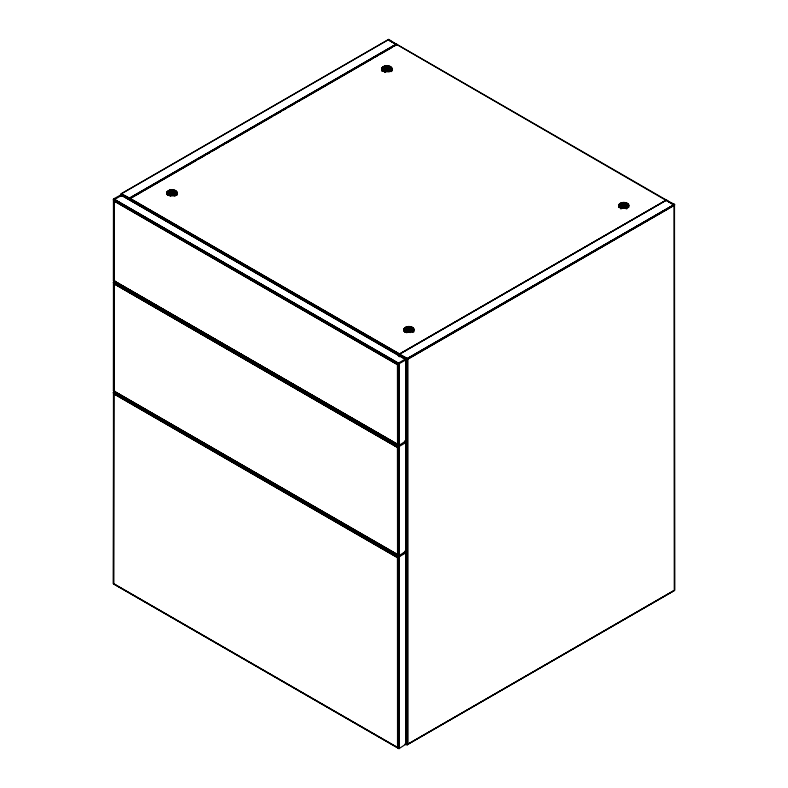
<?xml version="1.0" encoding="UTF-8"?>
<svg xmlns="http://www.w3.org/2000/svg" width="788" height="788" viewBox="0 0 788 788"><rect width="100%" height="100%" fill="white"/><g stroke="black" fill="none" stroke-linecap="round" stroke-linejoin="round"><path stroke-width="1.18" d="M397.438 554.525L399.349 555.53L399.349 446.353L113.561 281.74L113.718 283.552L397.526 447.407M113.413 199.837L398.255 364.283L398.255 445.072L397.438 444.245L399.024 445.348L399.349 363.652L113.561 199.029L113.718 200.851L397.526 364.706M405.091 744.089L406.037 744.65L406.175 552.693L406.431 743.842L399.024 748.6L397.438 747.507L398.255 748.324L398.255 557.264L113.413 392.818L113.561 392.01L399.349 556.633L399.349 748.511L113.718 583.701L113.797 391.774M405.091 551.117L406.037 551.669L406.175 442.413L406.431 550.861L398.255 556.17L397.438 557.638L397.526 747.556L398.255 748.324L397.753 748.039M406.037 744.65L406.283 552.634L405.229 552.152L403.18 553.57L405.229 552.152L405.968 552.398L406.037 744.65L406.411 552.555L405.081 552.221L406.037 552.772M672.578 204.141L674.489 205.244L666.067 200.063L674.4 204.309L674.39 590.271L406.992 744.65L406.992 358.688L674.508 204.417L674.479 205.235L407.849 359.18L407.849 744.256L406.992 744.65L407.15 358.776L674.548 204.486M406.037 551.669L406.037 442.393L405.081 441.94L406.431 442.265L406.037 551.669L406.283 442.354L405.091 441.94L406.037 442.492M398.836 445.328L398.836 363.948L113.482 199.197L113.403 280.626L399.024 445.348L399.349 363.652L399.191 445.319L113.6 280.508M167.223 193.828L167.243 191.819C169.322 188.647 177.655 189.002 176.876 193.631C174.798 196.803 166.465 196.448 167.243 191.819L167.391 195M382.091 70.782L382.121 67.768C384.761 64.133 393.636 65.315 392 71.028M167.204 194.045L167.243 191.819L167.529 194.606M382.072 69.984L382.121 67.768C381.244 72.624 391.055 72.998 392 68.664M385.243 69.571L385.371 65.887C382.732 68.467 387.144 69.876 385.243 72.181L382.2 70.526M129.882 198.359L129.567 199.069L129.941 198.3L399.26 353.782L399.349 356.737L399.546 353.989L407.849 359.18L399.161 354.167L666.746 199.886L399.664 354.019M129.567 198.99L398.876 354.551L666.274 200.172L665.89 199.847M171.272 195.749L171.272 189.839L170.602 195.897L167.548 194.242M386.14 71.688L386.14 65.778L385.815 70.782L382.771 69.019M167.893 193.08L170.937 194.833L171.272 189.839M382.741 68.763L385.775 70.437L386.14 65.778M169.469 193.218L169.765 190.125L169.124 193.208L167.706 194.232L167.548 191.395L168.189 193.621L167.962 191.011L168.474 193.415L168.474 190.657L168.79 193.277L169.085 190.361C166.908 193.208 175.212 196.074 167.864 192.814M384.633 66.064L384.672 69.236L384.633 66.064L384.002 69.157L382.407 70.546L382.121 67.768L382.15 70.152M399.024 445.348L399.024 363.839L113.561 199.029L113.807 280.39L114.752 280.952L114.112 281.03L113.797 198.793L120.997 194.853L406.431 359.564L406.431 440.581L398.255 445.9L397.438 447.357L397.526 554.575L398.255 555.343L398.255 446.993L113.413 282.537M170.1 193.434L170.494 189.947L170.907 194.498M384.968 69.374L385.371 65.887L385.775 70.437M113.807 200.901L114.752 199.344L121.588 195.414L122.376 195.788L120.997 194.853M113.807 283.601L114.752 282.055L113.807 283.7L397.438 447.456L406.431 442.265L406.431 550.861M113.807 393.98L114.762 392.326L113.807 393.882L397.526 557.687M113.827 393.704L113.413 392.818M403.899 329.01C404.165 333.511 412.902 333.61 413.966 329.463C412.705 324.814 402.382 325.641 403.899 331.374M618.777 204.949C619.033 209.45 627.78 209.549 628.844 205.412C627.573 200.763 617.26 201.58 618.777 207.313M396.413 44.384L388.839 39.439L388.159 39.646L396.295 44.236L396.571 44.788L394.453 46.019M674.469 590.379L674.4 204.309L674.587 590.379L407.317 744.67L407.317 358.875M113.876 283.247L114.762 282.045M397.507 447.003L398.393 445.811L397.438 447.456M113.876 393.527L114.762 392.326M398.876 354.551L399.26 353.782M405.091 440.837L406.037 441.398L406.037 359.791L405.091 359.229L405.731 359.151L406.037 359.692L405.219 359.17L398.393 363.101L397.438 364.755L397.526 444.294L398.255 445.072L113.403 280.626L399.349 445.25M399.388 556.259C394.552 560.82 400.343 552.93 397.438 557.737L406.431 552.546L406.431 743.842M398.393 363.101L397.438 364.657L398.393 363.101L397.438 364.657L406.431 359.564L406.037 441.398L406.283 359.653L120.653 194.863M397.438 447.357L398.393 445.811M398.393 556.082L397.438 557.638L400.304 555.599M666.067 200.093L669.248 201.994M388.691 39.4L121.244 193.71L121.244 196.173M388.839 39.439L121.382 193.789L121.441 196.291L121.401 193.661L129.941 198.734L125.41 195.897M129.163 198.281L396.6 43.97L129.242 198.33M129.409 198.428L396.669 44.128M129.596 198.537L396.689 44.325L666.234 199.975M129.774 198.635L129.084 198.241M130.985 198.034L396.659 44.552M131.005 198.123L133.133 196.892M135.25 195.67L142.697 191.376M144.815 190.144L195.808 160.713M197.926 159.481L204.309 155.807M207.49 153.965L209.618 152.734M211.736 151.503L219.182 147.218M222.354 145.376L224.491 144.155M226.609 142.923L272.293 116.555M274.411 115.324L280.794 111.65M283.976 109.798L286.103 108.577M288.221 107.345L295.667 103.061M298.849 101.219L300.977 99.997M303.094 98.766L372.153 58.903M375.334 57.061L377.462 55.83M379.58 54.608L392.335 47.25M113.403 390.897L113.482 281.897L398.836 446.648L398.836 555.609L113.403 390.897L399.349 555.53M407.071 358.727L674.508 204.417L674.597 590.379L407.071 744.68M674.587 204.673L407.406 358.924L407.406 744.64M674.597 204.772L407.494 358.983L407.593 744.522M407.682 359.082L674.558 204.998M113.403 583.878L113.482 392.178L398.836 556.929L398.836 748.59L113.403 583.878L113.669 391.872L399.191 556.722M388.454 39.666L387.991 39.833L393.527 42.867M397.467 554.673L398.255 555.343L397.861 447.21L113.511 283.04M398.393 554.979L398.452 446.875L113.403 282.311M405.219 441.871L406.037 442.393M120.82 194.843L406.037 359.791M397.861 444.826L398.393 444.708L397.753 444.787M113.403 392.582L398.452 557.155L398.452 748.452L397.861 748.078M384.337 69.157L383.963 66.3L383.667 69.216L383.352 66.606L383.352 69.354L382.84 66.95L383.066 69.561L382.426 67.344L382.584 70.171L382.121 67.768L382.269 70.94M405.495 441.812L406.017 442.255M405.495 552.083L406.037 552.674L405.081 552.221M122.396 195.936L121.45 195.483L122.317 195.887M113.807 280.489L114.752 280.952L113.827 280.636M113.807 583.75L114.752 584.203L113.807 583.652M403.318 356.343L407.829 359.101L407.376 358.471M383.657 69.048L385.667 70.112L385.371 65.887L385.48 69.817L383.49 68.694M167.775 192.567L170.789 194.173L170.494 189.947L169.794 193.296L169.765 190.125M126.582 196.567L129.724 198.251M404.49 357.023L407.632 358.698M382.426 70.181L385.48 71.836L382.466 70.093M169.351 195.69L167.322 194.587L169.371 195.66M382.604 69.827L385.667 71.481M167.726 193.878L170.789 195.542L167.775 193.7M167.775 192.489L170.789 194.173L167.755 192.42M168.612 192.755L170.602 193.878L170.494 189.947L170.366 193.631L168.228 192.41M396.581 44.355L674.479 205.235L671.346 203.294M168.366 192.479L170.602 193.878M167.854 193.424L170.907 195.188L167.864 193.346M167.755 193.789L170.789 195.542M129.823 198.418L399.132 353.911M399.073 353.979L121.253 193.72L121.332 196.222M129.665 198.655L398.945 354.226M129.596 198.822L398.895 354.393M399.191 363.741L113.669 198.891L113.807 280.39M113.433 199.384L398.649 364.056L398.255 445.072M113.403 199.6L398.452 364.174L398.452 445.19L397.979 444.836M113.452 200.083L398.058 364.401L398.058 444.915M113.511 200.339L397.861 364.509L397.861 444.737M113.6 200.595L397.684 364.608L397.684 444.531M405.367 440.63L406.283 441.152M405.229 440.748L406.175 441.29M399.191 446.451L113.669 281.602L113.807 390.671L114.752 391.222L114.112 391.311L113.797 281.503M113.561 281.74L399.024 446.55L399.024 555.619L399.349 446.353L399.191 555.599L113.561 390.809L113.561 281.74L113.807 390.671M113.433 282.094L398.649 446.766L398.649 555.56L397.979 555.107M113.452 282.784L398.058 447.101L398.058 555.195M113.6 283.296L397.684 447.318L397.684 554.801M405.229 551.019L406.175 551.561M113.433 392.365L398.649 557.037L398.649 748.531L397.979 748.088M113.452 393.064L398.058 557.382L398.058 748.176M113.511 393.32L397.861 557.49L397.861 747.989M113.6 393.576L397.684 557.589L397.684 747.782M405.229 744L406.175 744.542M382.249 70.447L385.243 72.181M167.588 194.153L170.602 195.897M388.208 39.597L393.439 42.847M674.016 204.525L674.479 205.235M396.108 44.079L396.896 44.433M382.426 67.344L382.81 69.837M167.548 191.395L167.933 193.897M167.342 193.937L167.243 191.819L167.105 194.272M406.431 440.581L406.234 359.673M381.983 70.211L381.934 68.211L381.875 71.028M381.973 70.418L381.934 68.211L381.963 70.595M167.056 192.272L167.095 194.469M628.775 204.949L628.775 207.313M628.597 204.506L628.597 206.87M628.292 204.082L628.292 207.628M627.878 203.688L627.878 207.234M627.356 203.343L627.356 208.062M626.755 203.038L626.755 208.948M626.076 202.802L626.076 208.712M625.337 202.624L625.337 208.534M624.569 202.516L624.569 208.426M623.781 202.486L623.781 208.387M622.983 202.516L622.983 208.426M622.215 202.624L622.215 208.534M621.476 202.802L621.476 208.712M620.796 203.038L620.796 208.948M620.195 203.343L620.195 208.062M619.683 203.688L619.683 207.234M619.26 204.082L619.26 207.628M618.964 204.506L618.964 206.87M413.907 329.01L413.966 331.827M413.72 328.557L413.72 330.921M413.414 328.133L413.414 331.679M413.001 327.749L413.001 332.477M412.479 327.394L412.479 332.122M411.878 327.099L411.878 331.827M411.198 326.862L411.198 331.59M410.469 326.685L410.469 332.595M409.691 326.577L409.691 332.487M408.903 326.537L408.903 332.447M408.105 326.577L408.105 332.487M407.337 326.685L407.337 332.595M407.15 358.776L407.15 744.699M406.598 326.862L406.598 332.763M405.928 327.099L405.928 331.827M405.318 327.394L405.318 332.122M404.805 327.749L404.805 332.477M404.392 328.133L404.392 331.679M404.086 328.557L404.086 330.921M399.152 354.157L399.171 356.629M391.941 68.211L391.941 70.575M391.754 67.768L391.754 70.132M391.449 67.344L391.449 70.89M391.035 66.95L391.035 71.678M390.513 66.606L390.513 71.324M389.912 66.3L389.912 71.028M389.233 66.064L389.233 71.974M388.504 65.887L388.504 71.797M387.726 65.778L387.726 71.688M386.938 65.749L386.938 71.649M177.064 192.272L177.064 194.636M176.876 191.819L176.876 195.365M176.571 191.395L176.571 194.941M176.157 191.011L176.157 194.547M175.645 190.657L175.645 195.385M175.034 190.361L175.034 196.271M174.355 190.125L174.355 196.025M173.626 189.947L173.626 195.857M172.848 189.839L172.848 195.749M172.06 189.8L172.06 195.71M113.561 199.029L113.561 280.538M399.349 556.633L399.191 748.57L113.561 583.79L113.561 392.01L399.024 556.82L399.024 748.6L399.349 556.633M114.752 391.222L113.807 390.769L114.752 391.222M385.667 70.112L383.648 68.989L385.667 70.112M385.775 71.127L382.732 69.374L385.775 71.127"/></g></svg>
